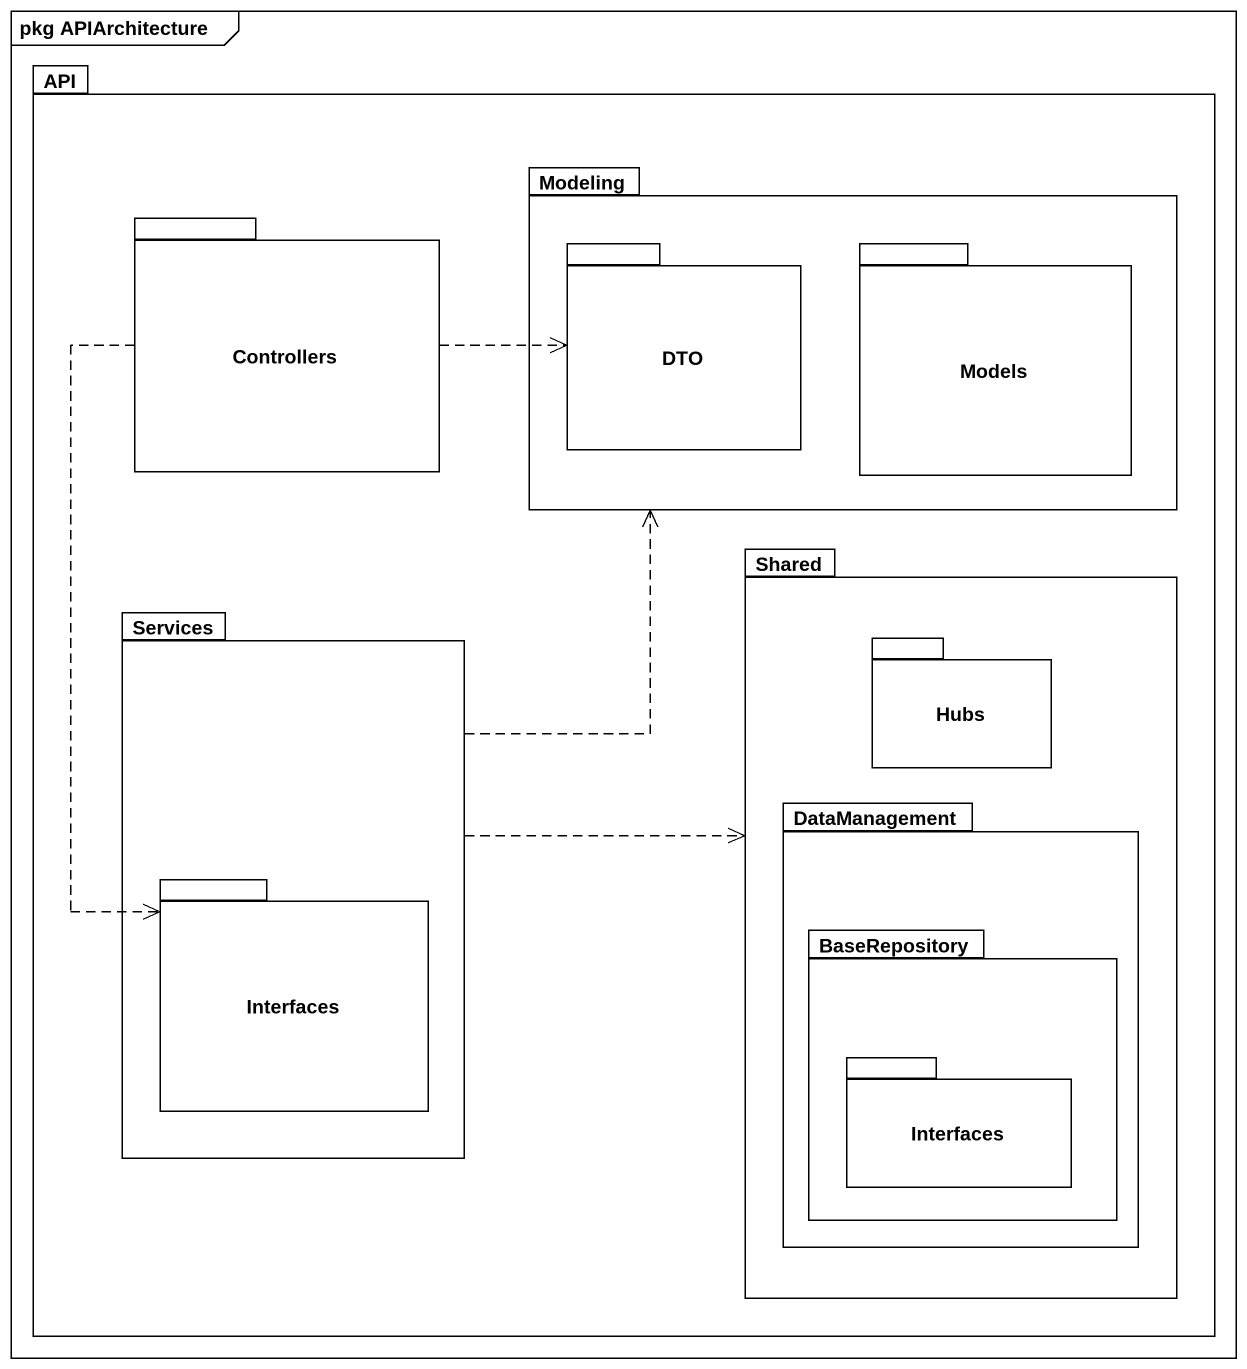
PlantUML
@startuml
mainframe pkg APIArchitecture
package API {
  package Modeling {
    package DTO {
    }
    package Models {
    }
  }
  package Controllers {
  }
  package Shared {
    package Hubs {
    }
    package DataManagement {
      package BaseRepository {
        package "Interfaces" as Interfaces_2 {
        }
      }
    }
  }
  package Services {
    package Interfaces {
    }
  }
}
Controllers .right.> DTO
Controllers ..> Interfaces
Services .up.> Modeling
Services .right.> Shared
@enduml
